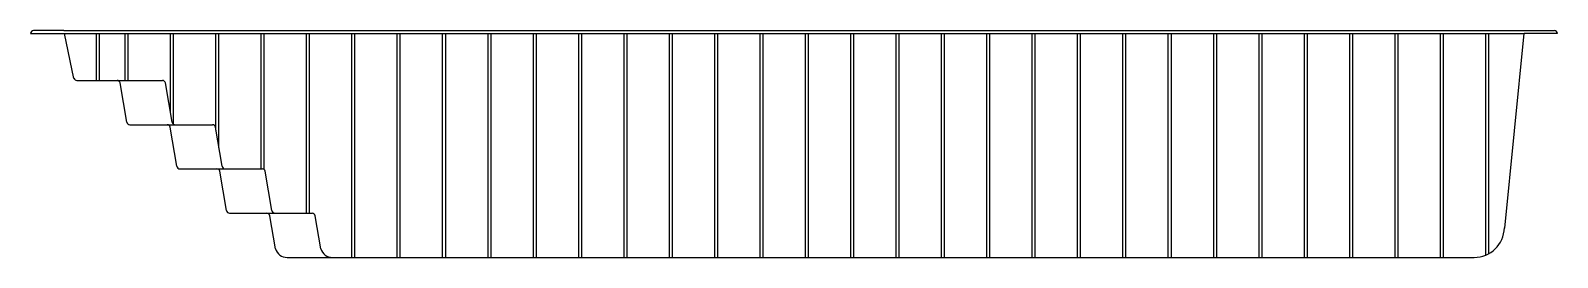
# Model space of a CAD drawing. Extents: x -1195.4 to -1185.3, y 383.2 to 384.7.
import ezdxf

# ---------------------------------------------------------------- set-up
doc = ezdxf.new("R2010")
doc.units = 0
doc.header["$LTSCALE"] = 10
doc.header["$MEASUREMENT"] = 0
doc.layers.add('Piscinas_Fibratec', color=4, linetype='CONTINUOUS')

msp = doc.modelspace()

# ---------------------------------------------------------------- linework, layer by layer
at = {"layer": 'Piscinas_Fibratec', "color": 2}
for p, q in [((-1195.36, 384.653), (-1195.14, 384.653)), ((-1195.14, 384.673), (-1195.34, 384.673)), ((-1195.14, 384.673), (-1185.48, 384.673)), ((-1195.14, 384.653), (-1185.48, 384.653)), ((-1185.48, 384.673), (-1185.28, 384.673)), ((-1185.26, 384.653), (-1185.48, 384.653))]:
    msp.add_line(p, q, dxfattribs=at)
at = {"layer": 'Piscinas_Fibratec'}
for p, q in [((-1195.073, 384.356), (-1195.136, 384.653)), ((-1185.482, 384.653), (-1185.611, 383.367)), ((-1195.054, 384.343), (-1194.787, 384.343)), ((-1194.787, 384.343), (-1194.754, 384.343)), ((-1194.723, 384.067), (-1194.768, 384.328)), ((-1194.754, 384.343), (-1194.487, 384.343)), ((-1194.423, 384.067), (-1194.468, 384.328)), ((-1194.703, 384.05), (-1194.457, 384.05)), ((-1194.457, 384.05), (-1194.403, 384.05)), ((-1194.393, 383.775), (-1194.437, 384.033)), ((-1194.403, 384.05), (-1194.157, 384.05)), ((-1194.093, 383.775), (-1194.137, 384.033)), ((-1194.373, 383.758), (-1194.127, 383.758)), ((-1194.127, 383.758), (-1194.073, 383.758)), ((-1194.063, 383.484), (-1194.108, 383.743)), ((-1194.073, 383.758), (-1193.827, 383.758)), ((-1193.763, 383.484), (-1193.808, 383.743)), ((-1194.043, 383.465), (-1193.797, 383.465)), ((-1193.797, 383.465), (-1193.743, 383.465)), ((-1193.74, 383.229), (-1193.777, 383.447)), ((-1193.743, 383.465), (-1193.497, 383.465)), ((-1193.44, 383.229), (-1193.477, 383.447)), ((-1193.663, 383.173), (-1185.811, 383.173))]:
    msp.add_line(p, q, dxfattribs=at)
at = {"layer": 'Piscinas_Fibratec', "color": 1}
for p, q in [((-1194.924, 384.343), (-1194.924, 384.653)), ((-1194.904, 384.343), (-1194.904, 384.653)), ((-1194.734, 384.343), (-1194.734, 384.653)), ((-1194.714, 384.343), (-1194.714, 384.653)), ((-1194.434, 384.132), (-1194.434, 384.653)), ((-1194.414, 384.053), (-1194.414, 384.653)), ((-1194.134, 384.015), (-1194.134, 384.653)), ((-1194.114, 383.898), (-1194.114, 384.653)), ((-1193.834, 383.758), (-1193.834, 384.653)), ((-1193.814, 383.753), (-1193.814, 384.653)), ((-1193.534, 383.465), (-1193.534, 384.653)), ((-1193.514, 383.465), (-1193.514, 384.653)), ((-1193.234, 383.173), (-1193.234, 384.653)), ((-1193.214, 383.173), (-1193.214, 384.653)), ((-1192.934, 383.173), (-1192.934, 384.653)), ((-1192.914, 383.173), (-1192.914, 384.653)), ((-1192.634, 383.173), (-1192.634, 384.653)), ((-1192.614, 383.173), (-1192.614, 384.653)), ((-1192.334, 383.173), (-1192.334, 384.653)), ((-1192.314, 383.173), (-1192.314, 384.653)), ((-1192.034, 383.173), (-1192.034, 384.653)), ((-1192.014, 383.173), (-1192.014, 384.653)), ((-1191.734, 383.173), (-1191.734, 384.653)), ((-1191.714, 383.173), (-1191.714, 384.653)), ((-1191.434, 383.173), (-1191.434, 384.653)), ((-1191.414, 383.173), (-1191.414, 384.653)), ((-1191.134, 383.173), (-1191.134, 384.653)), ((-1191.114, 383.173), (-1191.114, 384.653)), ((-1190.834, 383.173), (-1190.834, 384.653)), ((-1190.814, 383.173), (-1190.814, 384.653)), ((-1190.534, 383.173), (-1190.534, 384.653)), ((-1190.514, 383.173), (-1190.514, 384.653)), ((-1190.234, 383.173), (-1190.234, 384.653)), ((-1190.214, 383.173), (-1190.214, 384.653)), ((-1189.934, 383.173), (-1189.934, 384.653)), ((-1189.914, 383.173), (-1189.914, 384.653)), ((-1189.634, 383.173), (-1189.634, 384.653)), ((-1189.614, 383.173), (-1189.614, 384.653)), ((-1189.334, 383.173), (-1189.334, 384.653)), ((-1189.314, 383.173), (-1189.314, 384.653)), ((-1189.034, 383.173), (-1189.034, 384.653)), ((-1189.014, 383.173), (-1189.014, 384.653)), ((-1188.734, 383.173), (-1188.734, 384.653)), ((-1188.714, 383.173), (-1188.714, 384.653)), ((-1188.434, 383.173), (-1188.434, 384.653)), ((-1188.414, 383.173), (-1188.414, 384.653)), ((-1188.134, 383.173), (-1188.134, 384.653)), ((-1188.114, 383.173), (-1188.114, 384.653)), ((-1187.834, 383.173), (-1187.834, 384.653)), ((-1187.814, 383.173), (-1187.814, 384.653)), ((-1187.534, 383.173), (-1187.534, 384.653)), ((-1187.514, 383.173), (-1187.514, 384.653)), ((-1187.234, 383.173), (-1187.234, 384.653)), ((-1187.214, 383.173), (-1187.214, 384.653)), ((-1186.934, 383.173), (-1186.934, 384.653)), ((-1186.914, 383.173), (-1186.914, 384.653)), ((-1186.634, 383.173), (-1186.634, 384.653)), ((-1186.614, 383.173), (-1186.614, 384.653)), ((-1186.334, 383.173), (-1186.334, 384.653)), ((-1186.314, 383.173), (-1186.314, 384.653)), ((-1186.034, 383.173), (-1186.034, 384.653)), ((-1186.014, 383.173), (-1186.014, 384.653)), ((-1185.734, 383.188), (-1185.734, 384.653)), ((-1185.714, 383.197), (-1185.714, 384.653))]:
    msp.add_line(p, q, dxfattribs=at)
at = {"layer": 'Piscinas_Fibratec', "color": 2}
for centre, start, end in [((-1195.34, 384.653), 90, 180), ((-1185.28, 384.653), 360, 90)]:
    msp.add_arc(centre, 0.02, start, end, dxfattribs=at)
at = {"layer": 'Piscinas_Fibratec'}
for centre, radius, start, end in [((-1195.054, 384.363), 0.02, 198.1314, 270), ((-1194.787, 384.323), 0.02, 16.8021, 90), ((-1194.487, 384.323), 0.02, 16.8021, 90), ((-1194.703, 384.07), 0.02, 187.8646, 270), ((-1194.457, 384.03), 0.02, 8.1542, 90), ((-1194.403, 384.07), 0.02, 187.8646, 270), ((-1194.157, 384.03), 0.02, 8.1542, 90), ((-1194.373, 383.778), 0.02, 186.7411, 270), ((-1194.127, 383.738), 0.02, 15.1845, 90), ((-1194.073, 383.778), 0.02, 186.7411, 270), ((-1193.827, 383.738), 0.02, 15.1845, 90), ((-1194.043, 383.485), 0.02, 184.4679, 270), ((-1193.797, 383.445), 0.02, 5.0114, 90), ((-1193.743, 383.485), 0.02, 184.4679, 270), ((-1193.497, 383.445), 0.02, 5.0114, 90), ((-1185.811, 383.373), 0.2, 270, 358.4366), ((-1193.663, 383.253), 0.08, 196.8923, 270), ((-1193.363, 383.253), 0.08, 196.8923, 270)]:
    msp.add_arc(centre, radius, start, end, dxfattribs=at)

doc.saveas('drawing.dxf')
